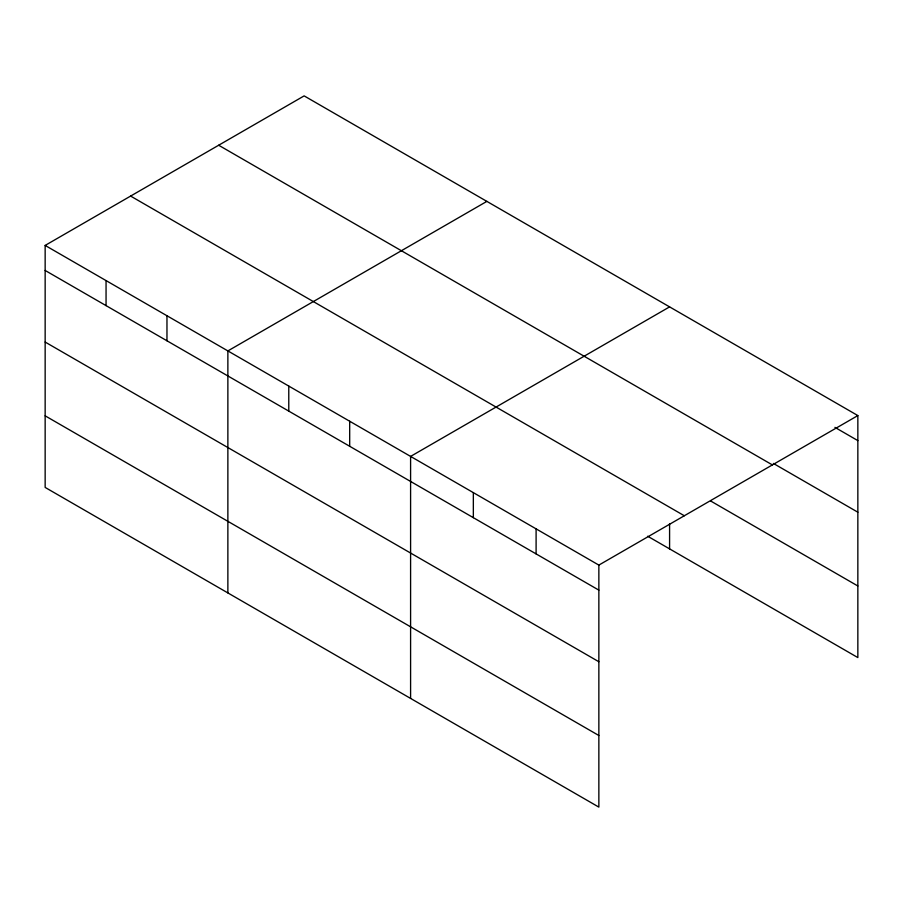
<?xml version="1.0" encoding="UTF-8"?>
<svg xmlns="http://www.w3.org/2000/svg" width="903" height="903" viewBox="0 0 903 903"><rect width="100%" height="100%" fill="white"/><g stroke="black" fill="none" stroke-linecap="round" stroke-linejoin="round"><path stroke-width="1.35" d="M45.15 245.424L598.858 565.097L598.858 807.113L45.15 487.428L45.15 245.424L304.142 95.887L857.85 415.572L857.85 657.576L647.665 536.224M486.864 201.38L227.872 350.917L227.872 592.921M669.586 306.885L410.594 456.41L410.594 698.414M598.858 565.097L857.85 415.572M834.925 427.367L857.85 440.608M773.374 463.431L857.85 512.204M218.673 145.236L772.381 464.91M710.627 500.973L857.85 585.979M130.619 196.075L684.327 515.76M45.15 270.46L598.858 590.133M45.15 342.056L598.858 661.741M45.15 415.831L598.858 735.505M669.586 523.616L669.586 548.889M536.1 528.865L536.1 553.911M473.341 492.643L473.341 517.679M349.687 421.249L349.687 446.285M288.779 386.078L288.779 411.125M166.965 315.757L166.965 340.792M106.057 280.585L106.057 305.62"/></g></svg>
